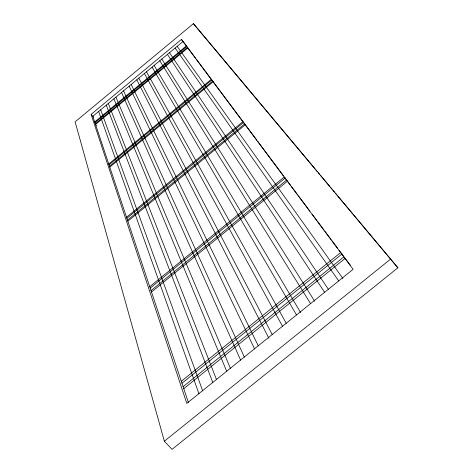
<?xml version="1.0" encoding="UTF-8"?>
<svg xmlns="http://www.w3.org/2000/svg" width="473" height="473" viewBox="0 0 473 473"><rect width="100%" height="100%" fill="white"/><g stroke="black" fill="none" stroke-linecap="round" stroke-linejoin="round"><path stroke-width="0.71" d="M193.427 23.65L75.112 121.857L164.373 441.197L172.06 449.35L397.888 267.801L193.427 23.65L314.983 168.843M181.413 39.436L353.106 269.32L186.788 403.386L91.118 114.354L181.413 39.436L183.27 41.683M94.706 121.957L186.415 45.922M94.925 122.613L186.805 46.449M95.309 123.772L187.491 47.365M187.887 47.891L95.534 124.434L96.397 125.428M108.749 164.013L211.366 79.298M109.027 164.835L211.851 79.955M109.505 166.283L212.708 81.102M109.783 167.111L213.205 81.758M126.522 217.231L242.98 121.596M126.876 218.284L243.607 122.436M127.491 220.14L244.707 123.908M127.852 221.204L245.345 124.76M149.728 286.715L284.344 176.932L290.505 185.18M150.195 288.116L285.178 178.049M151.023 290.588L286.65 180.024M151.496 292.007L287.495 181.159M181.307 381.279L340.785 252.452M181.963 383.231L341.955 254.013M183.116 386.683L344.019 256.774M183.778 388.67L345.207 258.364L344.415 257.3M164.373 441.197L390.71 259.033M91.118 114.354L93.5 117.085M315.929 169.978L317.348 171.675M318.299 172.805L319.718 174.502M320.664 175.631L329.669 186.374M330.615 187.503L332.034 189.2M332.98 190.335L334.405 192.032M335.351 193.161L336.77 194.858M337.722 195.988L397.888 267.801M195.444 58.002L183.063 41.435L92.814 116.299L188.372 402.422M196.33 59.184L256.904 140.227M257.785 141.409L283.433 175.72M291.392 186.368L297.582 194.645M298.463 195.828L309.963 211.212M312.174 214.168L317.034 220.672M317.921 221.855L324.111 230.138M324.992 231.321L331.183 239.604M332.07 240.787L337.817 248.479M339.141 250.252L343.564 256.165M345.775 259.127L350.641 265.631M177.168 46.33L342.895 278.508M175.116 48.027L338.709 280.95M169.488 52.698L328.374 289.281M167.436 54.401L324.614 292.308M161.807 59.066L314.699 301.26M159.762 60.763L310.554 303.654M154.139 65.428L300.639 312.6M152.099 67.125L296.524 314.994M146.482 71.784L286.248 323.29M144.436 73.475L282.511 326.299M138.826 78.128L272.253 334.594M136.786 79.825L268.859 338.254M131.181 84.472L258.288 345.875M129.147 86.163L254.569 348.879M123.542 90.81L244.346 357.139M121.508 92.495L240.633 360.142M115.915 97.136L230.434 368.396M113.881 98.822L226.727 371.394M108.293 103.457L216.539 379.63M106.259 105.142L212.844 382.627M100.678 109.777L202.675 390.846M98.644 111.462L198.979 393.838"/></g></svg>
